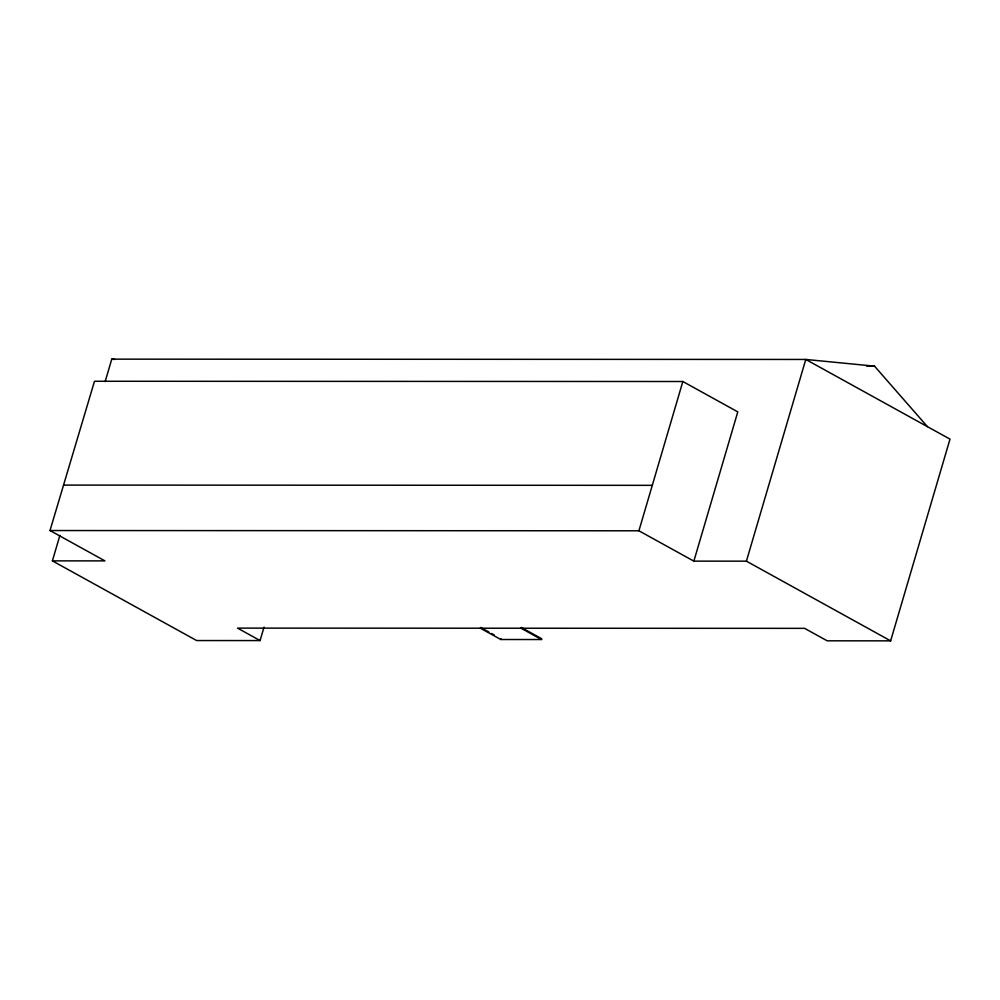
<?xml version="1.0" encoding="UTF-8"?>
<svg xmlns="http://www.w3.org/2000/svg" width="1000" height="1000" viewBox="0 0 1000 1000"><rect width="100%" height="100%" fill="white"/><g stroke="black" fill="none" stroke-linecap="round" stroke-linejoin="round"><path stroke-width="1.5" d="M264.037 627.125L260.075 640.575L196.625 640.55L52.4 560.875L59.875 535.462M105.162 381.562L111.762 359.15L805.775 359.45L874.525 366.163L927.438 426.662M488.8 631.975L480.613 627.463L480.4 628.212L500.838 639.513L501.062 638.763M541.512 639.525L541.725 638.775L521.287 627.475L521.062 628.225L541.512 639.525L500.838 639.513M638.913 530.788L682.85 381.512L737.788 411.875L693.863 561.138L638.913 530.788L50 530.538L94.488 381.262L682.85 381.512M693.863 561.138L746.4 561.163L805.775 359.45L950 439.125L890.638 640.85L827.175 640.812L804.613 628.35L237.512 628.112L260.075 640.575M866.725 366.163L874.525 366.163M63.55 485.087L652.288 485.337M52.4 560.875L104.938 560.887L50 530.538M111.762 359.15L114.825 359.45M746.4 561.163L890.638 640.85M491.525 633.488L494.25 634.987"/></g></svg>
